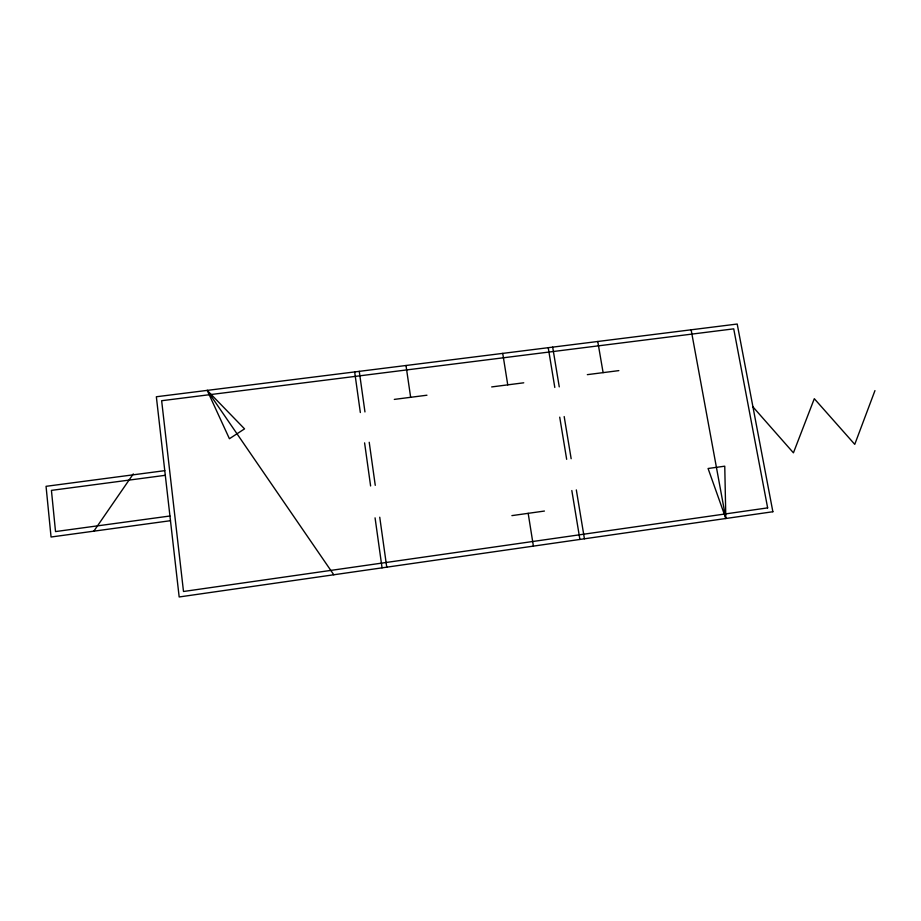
<?xml version="1.0" encoding="UTF-8"?>
<svg xmlns="http://www.w3.org/2000/svg" width="921" height="921" viewBox="0 0 921 921"><rect width="100%" height="100%" fill="white"/><g stroke="black" fill="none" stroke-linecap="round" stroke-linejoin="round"><path stroke-width="1.38" d="M874.95 390.608L854.757 444.359L814.302 398.689L793.43 452.833L752.941 406.863M93.838 531.164L133.303 473.901M511.892 515.622L544.426 511.051M169.936 516.002L55.525 531.578L51.426 490.375L165.308 475.305M170.477 520.699L51.058 537.012L46.05 486.323L164.778 470.654M394.303 399.403L426.953 395.213M491.676 386.924L523.75 382.802M587.333 374.651L618.843 370.622M207.202 390.389L244.549 428.864L229.421 438.73L207.202 390.389L333.805 574.773M725.829 518.5L708.076 468.501L724.758 466.187L725.829 518.5L691.13 329.799M597.764 341.484L603.105 372.637M552.681 347.136L559.254 386.866M564.182 416.557L571.158 458.716M576.327 489.914L584.432 538.797M548.237 347.689L554.799 387.442M559.715 417.155L566.668 459.326M571.826 490.536L579.896 539.441M502.739 353.388L507.747 384.863M528.182 513.342L533.397 546.118M406 365.499L410.651 397.308M359.271 371.347L364.958 411.929M369.217 442.264L375.261 485.332M379.74 517.211L386.751 567.175M354.666 371.923L360.341 412.527M364.589 442.874L370.61 485.966M375.066 517.855L382.054 567.843M767.642 507.885L183.498 591.489L161.647 400.716L733.726 328.843L767.642 507.885M772.869 511.742L179.169 596.969L156.351 396.755L737.203 324.031L772.869 511.742"/></g></svg>
